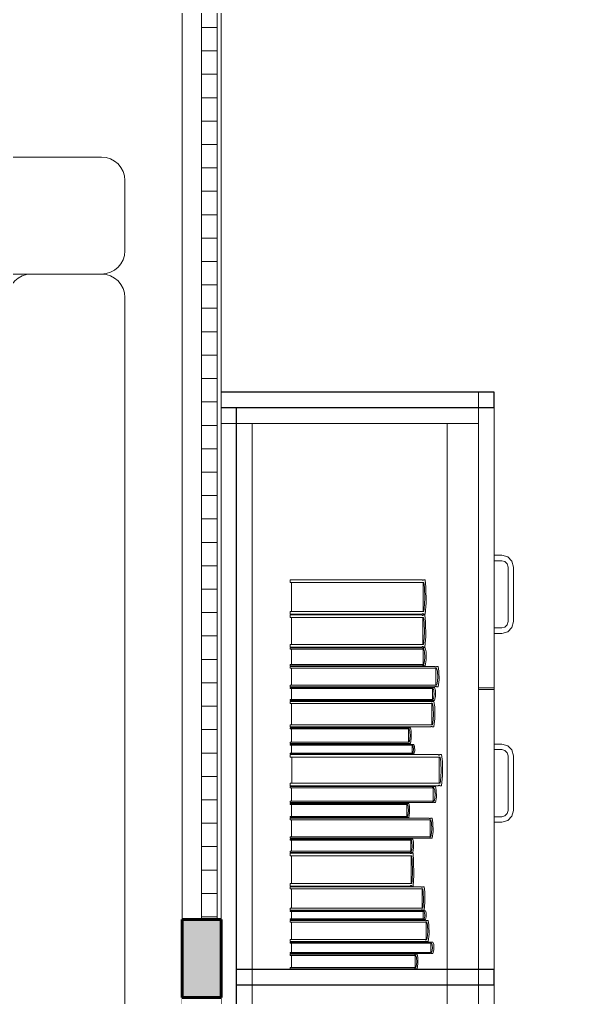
# Model space of a CAD drawing. Header units: inches. Extents: x -19 to 5698, y -728 to 92.
# Drawn here: x 104.562 to 105.278, y 12.857 to 14.11 of the extents above; entities that cross this region are included whole.
import ezdxf

# ---------------------------------------------------------------- set-up
doc = ezdxf.new("R2010")
doc.units = ezdxf.units.IN
doc.header["$MEASUREMENT"] = 0
doc.set_wipeout_variables(frame=1)
doc.linetypes.add('Wipeout_Contour', pattern=[1, 0, -1])
for name, color, linetype in [('02 _ ARQ _ ALB _ Mobiliario', 7, 'Continuous'), ('02 _ ARQ _ ZON _ Espacio.3D', 7, 'Continuous'), ('Acabado - Muros', 7, 'Continuous'), ('Interior - Mobiliario', 7, 'Continuous')]:
    doc.layers.add(name, color=color, linetype=linetype)

msp = doc.modelspace()

# ---------------------------------------------------------------- linework, layer by layer
at = {"layer": '02 _ ARQ _ ALB _ Mobiliario', "color": 175, "linetype": 'Continuous', "lineweight": 13}
for p, q in [((104.6668, 13.9339), (104.0268, 13.9339)), ((104.6968, 13.8139), (104.6968, 13.9039)), ((104.0268, 13.7839), (104.6668, 13.7839)), ((104.6668, 13.7839), (104.5768, 13.7839)), ((104.6968, 12.5139), (104.6968, 13.7539))]:
    msp.add_line(p, q, dxfattribs=at)
for centre, start, end in [((104.6668, 13.9039), 0, 90), ((104.6668, 13.8139), 270, 0), ((104.5768, 13.7539), 90, 180), ((104.6668, 13.7539), 0, 90)]:
    msp.add_arc(centre, 0.03, start, end, dxfattribs=at)
at = {"layer": '02 _ ARQ _ ZON _ Espacio.3D', "color": 254, "linetype": 'Continuous', "lineweight": 0, "flags": 128}
for points in [[(104.8201, 17.35), (104.8201, 6.45), (117.6487, 6.4499), (117.6487, 7.7), (117.7931, 7.7), (117.793, 6.45), (122.1232, 6.45), (122.1232, 7.7), (122.57, 7.7), (122.57, 16.9), (122.57, 17.4), (116.67, 17.4), (116.67, 16.9), (116.07, 16.9), (116.07, 16.2999), (115.57, 16.2999), (115.57, 17.4), (112.57, 17.4), (112.57, 16.0999), (108.57, 16.0998), (108.57, 17.35)], [(104.7701, 6.45), (104.7701, 17.35), (102.57, 17.35), (102.57, 16.9), (102.07, 16.9), (102.07, 16.4), (101.82, 16.4), (101.82, 16.15), (100.8201, 16.15), (100.8201, 13.25), (101.82, 13.25), (101.82, 12), (100.8201, 12), (100.8201, 9.1), (101.82, 9.1), (101.82, 8.1), (102.07, 8.1), (102.07, 7.7), (102.47, 7.7), (102.47, 7.2), (101.57, 7.2), (101.57, 7.85), (100.82, 7.85), (100.82, 6.45)]]:
    msp.add_lwpolyline(points, close=True, dxfattribs=at)
at = {"layer": 'Interior - Mobiliario', "color": 175, "linetype": 'Continuous', "lineweight": 13}
for p, q in [((104.8401, 13.6124), (105.1501, 13.6124)), ((104.8401, 12.1524), (104.8401, 13.6124)), ((105.1501, 13.6124), (105.1501, 12.1524)), ((104.8601, 13.5924), (105.1101, 13.5924)), ((105.1101, 13.5924), (105.1501, 13.5924)), ((105.1801, 13.4234), (105.1701, 13.4234)), ((105.1701, 13.4234), (105.1701, 13.4164)), ((105.1701, 13.4164), (105.1801, 13.4164)), ((105.1876, 13.4214), (105.1801, 13.4234)), ((105.1801, 13.4164), (105.1841, 13.4154)), ((105.1841, 13.4154), (105.187, 13.4124)), ((105.187, 13.4124), (105.1881, 13.4084)), ((105.1931, 13.4159), (105.1876, 13.4214)), ((105.1951, 13.4084), (105.1931, 13.4159)), ((105.1881, 13.4084), (105.1881, 13.3384)), ((105.1951, 13.3384), (105.1951, 13.4084)), ((104.9087, 13.3886), (104.9087, 13.3922)), ((104.9087, 13.3922), (105.0779, 13.3922)), ((105.08, 13.3886), (104.9087, 13.3886)), ((104.9105, 13.3515), (104.9105, 13.3886)), ((105.0779, 13.3922), (105.0781, 13.3919)), ((105.0781, 13.3919), (105.0783, 13.3917)), ((105.0783, 13.3917), (105.0785, 13.3915)), ((105.0785, 13.3915), (105.0788, 13.3914)), ((105.0788, 13.3914), (105.079, 13.3914)), ((105.079, 13.3914), (105.0793, 13.3915)), ((105.0791, 13.3886), (105.0791, 13.3515)), ((105.0793, 13.3915), (105.0795, 13.3917)), ((105.0795, 13.3917), (105.0797, 13.392)), ((105.0797, 13.392), (105.0798, 13.3922)), ((105.0798, 13.3922), (105.0817, 13.3922)), ((105.0808, 13.382), (105.08, 13.3886)), ((105.0817, 13.3922), (105.0827, 13.3825)), ((105.0812, 13.3684), (105.0808, 13.382)), ((105.0827, 13.3825), (105.0829, 13.3627)), ((105.0805, 13.3549), (105.0812, 13.3684)), ((105.0829, 13.3627), (105.0817, 13.348)), ((104.9087, 13.348), (104.9087, 13.3515)), ((104.9087, 13.3515), (105.08, 13.3515)), ((105.08, 13.3515), (105.0805, 13.3549)), ((105.0779, 13.348), (104.9087, 13.348)), ((104.9087, 13.3437), (104.9087, 13.347)), ((104.9087, 13.347), (105.0776, 13.347)), ((105.0796, 13.3437), (104.9087, 13.3437)), ((104.9105, 13.3091), (104.9105, 13.3437)), ((105.0776, 13.347), (105.0777, 13.3468)), ((105.0777, 13.3468), (105.0779, 13.3465)), ((105.078, 13.3482), (105.0779, 13.348)), ((105.0779, 13.3465), (105.0782, 13.3464)), ((105.0782, 13.3484), (105.078, 13.3482)), ((105.0785, 13.3486), (105.0782, 13.3484)), ((105.0782, 13.3464), (105.0784, 13.3463)), ((105.0784, 13.3463), (105.0787, 13.3463)), ((105.0787, 13.3487), (105.0785, 13.3486)), ((105.079, 13.3487), (105.0787, 13.3487)), ((105.0787, 13.3463), (105.0789, 13.3464)), ((105.0788, 13.3437), (105.0788, 13.3091)), ((105.0789, 13.3464), (105.0792, 13.3466)), ((105.0792, 13.3486), (105.079, 13.3487)), ((105.0795, 13.3485), (105.0792, 13.3486)), ((105.0792, 13.3466), (105.0794, 13.3468)), ((105.0794, 13.3468), (105.0795, 13.347)), ((105.0797, 13.3482), (105.0795, 13.3485)), ((105.0795, 13.347), (105.0814, 13.347)), ((105.0804, 13.3375), (105.0796, 13.3437)), ((105.0798, 13.348), (105.0797, 13.3482)), ((105.0817, 13.348), (105.0798, 13.348)), ((105.0809, 13.3249), (105.0804, 13.3375)), ((105.0814, 13.347), (105.0823, 13.338)), ((105.0823, 13.338), (105.0825, 13.3195)), ((105.1881, 13.3384), (105.187, 13.3344)), ((105.1931, 13.3309), (105.1951, 13.3384)), ((105.0801, 13.3122), (105.0809, 13.3249)), ((105.1801, 13.3304), (105.1701, 13.3304)), ((105.1701, 13.3304), (105.1701, 13.3234)), ((105.1841, 13.3315), (105.1801, 13.3304)), ((105.1801, 13.3234), (105.1876, 13.3254)), ((105.187, 13.3344), (105.1841, 13.3315)), ((105.1876, 13.3254), (105.1931, 13.3309)), ((105.0796, 13.3091), (105.0801, 13.3122)), ((105.0825, 13.3195), (105.0814, 13.3058)), ((105.1701, 13.3234), (105.1801, 13.3234)), ((104.9087, 13.3058), (104.9087, 13.3091)), ((104.9087, 13.3091), (105.0796, 13.3091)), ((105.0776, 13.3058), (104.9087, 13.3058)), ((104.9087, 13.303), (104.9087, 13.3048)), ((104.9087, 13.3048), (105.0781, 13.3048)), ((105.0802, 13.303), (104.9087, 13.303)), ((104.9105, 13.2836), (104.9105, 13.303)), ((105.0777, 13.306), (105.0776, 13.3058)), ((105.0779, 13.3062), (105.0777, 13.306)), ((105.0781, 13.3064), (105.0779, 13.3062)), ((105.0784, 13.3065), (105.0781, 13.3064)), ((105.0781, 13.3048), (105.0783, 13.3047)), ((105.0783, 13.3047), (105.0785, 13.3046)), ((105.0786, 13.3065), (105.0784, 13.3065)), ((105.0785, 13.3046), (105.0788, 13.3045)), ((105.0789, 13.3064), (105.0786, 13.3065)), ((105.0788, 13.3045), (105.079, 13.3044)), ((105.0791, 13.3063), (105.0789, 13.3064)), ((105.079, 13.3044), (105.0793, 13.3044)), ((105.0793, 13.306), (105.0791, 13.3063)), ((105.0795, 13.3058), (105.0793, 13.306)), ((105.0793, 13.3044), (105.0795, 13.3045)), ((105.0793, 13.303), (105.0793, 13.2836)), ((105.0814, 13.3058), (105.0795, 13.3058)), ((105.0795, 13.3045), (105.0797, 13.3046)), ((105.0797, 13.3046), (105.08, 13.3047)), ((105.08, 13.3047), (105.0801, 13.3048)), ((105.0801, 13.3048), (105.0819, 13.3048)), ((105.081, 13.2995), (105.0802, 13.303)), ((105.0815, 13.2924), (105.081, 13.2995)), ((105.0819, 13.3048), (105.0829, 13.2998)), ((105.0829, 13.2998), (105.0831, 13.2894)), ((105.0807, 13.2853), (105.0815, 13.2924)), ((105.0831, 13.2894), (105.0819, 13.2817)), ((104.9087, 13.2817), (104.9087, 13.2836)), ((104.9087, 13.2836), (105.0802, 13.2836)), ((105.0781, 13.2817), (104.9087, 13.2817)), ((104.9087, 13.2787), (104.9087, 13.2807)), ((104.9087, 13.2807), (105.0943, 13.2807)), ((105.0965, 13.2787), (104.9087, 13.2787)), ((104.9106, 13.257), (104.9106, 13.2787)), ((105.0782, 13.2818), (105.0781, 13.2817)), ((105.0785, 13.282), (105.0782, 13.2818)), ((105.0787, 13.2821), (105.0785, 13.282)), ((105.0789, 13.2821), (105.0787, 13.2821)), ((105.0792, 13.2821), (105.0789, 13.2821)), ((105.0795, 13.2821), (105.0792, 13.2821)), ((105.0797, 13.282), (105.0795, 13.2821)), ((105.0799, 13.2819), (105.0797, 13.282)), ((105.0801, 13.2817), (105.0799, 13.2819)), ((105.0819, 13.2817), (105.0801, 13.2817)), ((105.0802, 13.2836), (105.0807, 13.2853)), ((105.0943, 13.2807), (105.0944, 13.2806)), ((105.0944, 13.2806), (105.0947, 13.2804)), ((105.0947, 13.2804), (105.0949, 13.2803)), ((105.0949, 13.2803), (105.0952, 13.2803)), ((105.0952, 13.2803), (105.0955, 13.2803)), ((105.0955, 13.2803), (105.0958, 13.2804)), ((105.0956, 13.2787), (105.0956, 13.257)), ((105.0958, 13.2804), (105.096, 13.2805)), ((105.096, 13.2805), (105.0963, 13.2806)), ((105.0963, 13.2806), (105.0964, 13.2807)), ((105.0964, 13.2807), (105.0984, 13.2807)), ((105.0974, 13.2748), (105.0965, 13.2787)), ((105.0979, 13.2669), (105.0974, 13.2748)), ((105.0984, 13.2807), (105.0995, 13.2751)), ((105.0995, 13.2751), (105.0997, 13.2636)), ((105.0971, 13.259), (105.0979, 13.2669)), ((105.0997, 13.2636), (105.0984, 13.255)), ((104.9087, 13.255), (104.9087, 13.257)), ((104.9087, 13.257), (105.0965, 13.257)), ((105.0943, 13.255), (104.9087, 13.255)), ((104.9087, 13.2526), (104.9087, 13.254)), ((104.9087, 13.254), (105.0898, 13.254)), ((105.092, 13.2526), (104.9087, 13.2526)), ((104.9106, 13.2386), (104.9106, 13.2526)), ((105.0898, 13.254), (105.09, 13.2539)), ((105.09, 13.2539), (105.0902, 13.2538)), ((105.0902, 13.2538), (105.0905, 13.2537)), ((105.0905, 13.2537), (105.0908, 13.2537)), ((105.0908, 13.2537), (105.091, 13.2537)), ((105.091, 13.2537), (105.0913, 13.2537)), ((105.0911, 13.2526), (105.0911, 13.2386)), ((105.0913, 13.2537), (105.0915, 13.2538)), ((105.0915, 13.2538), (105.0918, 13.2539)), ((105.0918, 13.2539), (105.0919, 13.254)), ((105.0919, 13.254), (105.0939, 13.254)), ((105.0929, 13.2501), (105.092, 13.2526)), ((105.0934, 13.245), (105.0929, 13.2501)), ((105.0939, 13.254), (105.0949, 13.2503)), ((105.0944, 13.2551), (105.0943, 13.255)), ((105.0946, 13.2552), (105.0944, 13.2551)), ((105.0949, 13.2554), (105.0946, 13.2552)), ((105.0952, 13.2554), (105.0949, 13.2554)), ((105.0949, 13.2503), (105.0951, 13.2428)), ((105.0954, 13.2554), (105.0952, 13.2554)), ((105.0957, 13.2554), (105.0954, 13.2554)), ((105.096, 13.2553), (105.0957, 13.2554)), ((105.0962, 13.2551), (105.096, 13.2553)), ((105.0964, 13.255), (105.0962, 13.2551)), ((105.0984, 13.255), (105.0964, 13.255)), ((105.0965, 13.257), (105.0971, 13.259)), ((105.1701, 13.2534), (105.1501, 13.2534)), ((105.1701, 13.2514), (105.1501, 13.2514)), ((104.9087, 13.2372), (104.9087, 13.2386)), ((104.9087, 13.2386), (105.092, 13.2386)), ((105.0898, 13.2372), (104.9087, 13.2372)), ((105.0899, 13.2373), (105.0898, 13.2372)), ((105.0902, 13.2374), (105.0899, 13.2373)), ((105.0904, 13.2375), (105.0902, 13.2374)), ((105.0907, 13.2375), (105.0904, 13.2375)), ((105.091, 13.2375), (105.0907, 13.2375)), ((105.0912, 13.2375), (105.091, 13.2375)), ((105.0915, 13.2374), (105.0912, 13.2375)), ((105.0917, 13.2373), (105.0915, 13.2374)), ((105.0919, 13.2372), (105.0917, 13.2373)), ((105.0939, 13.2372), (105.0919, 13.2372)), ((105.092, 13.2386), (105.0926, 13.2398)), ((105.0926, 13.2398), (105.0934, 13.245)), ((105.0951, 13.2428), (105.0939, 13.2372)), ((104.9087, 13.2336), (104.9087, 13.2362)), ((104.9087, 13.2362), (105.089, 13.2362)), ((105.0912, 13.2336), (104.9087, 13.2336)), ((104.9106, 13.206), (104.9106, 13.2336)), ((105.089, 13.2362), (105.0892, 13.236)), ((105.0892, 13.236), (105.0894, 13.2359)), ((105.0894, 13.2359), (105.0897, 13.2357)), ((105.0897, 13.2357), (105.0899, 13.2357)), ((105.0899, 13.2357), (105.0902, 13.2357)), ((105.0902, 13.2357), (105.0905, 13.2358)), ((105.0903, 13.2336), (105.0903, 13.206)), ((105.0905, 13.2358), (105.0907, 13.2359)), ((105.0907, 13.2359), (105.091, 13.2361)), ((105.091, 13.2361), (105.0911, 13.2362)), ((105.0911, 13.2362), (105.0931, 13.2362)), ((105.0921, 13.2287), (105.0912, 13.2336)), ((105.0926, 13.2186), (105.0921, 13.2287)), ((105.0931, 13.2362), (105.0941, 13.229)), ((105.0941, 13.229), (105.0943, 13.2144)), ((105.0918, 13.2085), (105.0926, 13.2186)), ((105.0943, 13.2144), (105.0931, 13.2034)), ((104.9087, 13.2034), (104.9087, 13.206)), ((104.9087, 13.206), (105.0912, 13.206)), ((105.089, 13.2034), (104.9087, 13.2034)), ((104.9087, 13.2008), (104.9087, 13.2024)), ((104.9087, 13.2024), (105.0595, 13.2024)), ((105.0613, 13.2008), (104.9087, 13.2008)), ((104.9103, 13.1837), (104.9103, 13.2008)), ((105.0595, 13.2024), (105.0596, 13.2023)), ((105.0596, 13.2023), (105.0598, 13.2022)), ((105.0598, 13.2022), (105.06, 13.2021)), ((105.06, 13.2021), (105.0602, 13.2021)), ((105.0602, 13.2021), (105.0605, 13.2021)), ((105.0605, 13.2021), (105.0607, 13.2021)), ((105.0605, 13.2008), (105.0605, 13.1837)), ((105.0607, 13.2021), (105.0609, 13.2022)), ((105.0609, 13.2022), (105.0611, 13.2023)), ((105.0611, 13.2023), (105.0612, 13.2024)), ((105.0612, 13.2024), (105.0629, 13.2024)), ((105.062, 13.1977), (105.0613, 13.2008)), ((105.0629, 13.2024), (105.0637, 13.198)), ((105.0891, 13.2036), (105.089, 13.2034)), ((105.0894, 13.2038), (105.0891, 13.2036)), ((105.0896, 13.2039), (105.0894, 13.2038)), ((105.0899, 13.204), (105.0896, 13.2039)), ((105.0902, 13.204), (105.0899, 13.204)), ((105.0904, 13.2039), (105.0902, 13.204)), ((105.0907, 13.2038), (105.0904, 13.2039)), ((105.0909, 13.2036), (105.0907, 13.2038)), ((105.0911, 13.2034), (105.0909, 13.2036)), ((105.0931, 13.2034), (105.0911, 13.2034)), ((105.0912, 13.206), (105.0918, 13.2085)), ((105.0618, 13.1852), (105.0624, 13.1915)), ((105.0624, 13.1915), (105.062, 13.1977)), ((105.0639, 13.1888), (105.0629, 13.182)), ((105.0637, 13.198), (105.0639, 13.1888)), ((104.9087, 13.182), (104.9087, 13.1837)), ((104.9087, 13.1837), (105.0613, 13.1837)), ((105.0595, 13.182), (104.9087, 13.182)), ((104.9087, 13.1801), (104.9087, 13.181)), ((104.9087, 13.181), (105.0639, 13.181)), ((105.0658, 13.1801), (104.9087, 13.1801)), ((104.9103, 13.17), (104.9103, 13.1801)), ((105.0596, 13.1821), (105.0595, 13.182)), ((105.0598, 13.1822), (105.0596, 13.1821)), ((105.06, 13.1823), (105.0598, 13.1822)), ((105.0602, 13.1824), (105.06, 13.1823)), ((105.0604, 13.1824), (105.0602, 13.1824)), ((105.0606, 13.1823), (105.0604, 13.1824)), ((105.0609, 13.1823), (105.0606, 13.1823)), ((105.0611, 13.1822), (105.0609, 13.1823)), ((105.0612, 13.182), (105.0611, 13.1822)), ((105.0629, 13.182), (105.0612, 13.182)), ((105.0613, 13.1837), (105.0618, 13.1852)), ((105.0639, 13.181), (105.064, 13.181)), ((105.064, 13.181), (105.0642, 13.1809)), ((105.0642, 13.1809), (105.0644, 13.1809)), ((105.0644, 13.1809), (105.0647, 13.1808)), ((105.0647, 13.1808), (105.0649, 13.1808)), ((105.0649, 13.1808), (105.0651, 13.1809)), ((105.065, 13.1801), (105.065, 13.17)), ((105.0651, 13.1809), (105.0654, 13.1809)), ((105.0654, 13.1809), (105.0656, 13.181)), ((105.0656, 13.181), (105.0656, 13.181)), ((105.0656, 13.181), (105.0674, 13.181)), ((105.0665, 13.1783), (105.0658, 13.1801)), ((105.0662, 13.1709), (105.0669, 13.1746)), ((105.0669, 13.1746), (105.0665, 13.1783)), ((105.0674, 13.181), (105.0682, 13.1784)), ((105.0682, 13.1784), (105.0684, 13.173)), ((105.1701, 13.1814), (105.1801, 13.1814)), ((105.1701, 13.1744), (105.1701, 13.1814)), ((105.1801, 13.1744), (105.1701, 13.1744)), ((105.1801, 13.1814), (105.1876, 13.1794)), ((105.1841, 13.1734), (105.1801, 13.1744)), ((105.1876, 13.1794), (105.1931, 13.1739)), ((105.1931, 13.1739), (105.1951, 13.1664)), ((104.9087, 13.169), (104.9087, 13.17)), ((104.9087, 13.17), (105.0658, 13.17)), ((105.0639, 13.169), (104.9087, 13.169)), ((104.9087, 13.1648), (104.9087, 13.168)), ((104.9087, 13.168), (105.0985, 13.168)), ((105.1008, 13.1648), (104.9087, 13.1648)), ((104.9107, 13.1312), (104.9107, 13.1648)), ((105.064, 13.1691), (105.0639, 13.169)), ((105.0642, 13.1691), (105.064, 13.1691)), ((105.0644, 13.1692), (105.0642, 13.1691)), ((105.0646, 13.1692), (105.0644, 13.1692)), ((105.0649, 13.1692), (105.0646, 13.1692)), ((105.0651, 13.1692), (105.0649, 13.1692)), ((105.0653, 13.1691), (105.0651, 13.1692)), ((105.0655, 13.1691), (105.0653, 13.1691)), ((105.0656, 13.169), (105.0655, 13.1691)), ((105.0674, 13.169), (105.0656, 13.169)), ((105.0658, 13.17), (105.0662, 13.1709)), ((105.0684, 13.173), (105.0674, 13.169)), ((105.0985, 13.168), (105.0987, 13.1678)), ((105.0987, 13.1678), (105.0989, 13.1676)), ((105.0989, 13.1676), (105.0992, 13.1674)), ((105.0992, 13.1674), (105.0995, 13.1673)), ((105.0995, 13.1673), (105.0997, 13.1673)), ((105.0997, 13.1673), (105.1, 13.1674)), ((105.0998, 13.1648), (105.0998, 13.1312)), ((105.1, 13.1674), (105.1003, 13.1676)), ((105.1003, 13.1676), (105.1005, 13.1679)), ((105.1005, 13.1679), (105.1006, 13.168)), ((105.1006, 13.168), (105.1027, 13.168)), ((105.1017, 13.1588), (105.1008, 13.1648)), ((105.1027, 13.168), (105.1038, 13.1592)), ((105.187, 13.1704), (105.1841, 13.1734)), ((105.1881, 13.1664), (105.187, 13.1704)), ((105.1881, 13.0964), (105.1881, 13.1664)), ((105.1951, 13.1664), (105.1951, 13.0964)), ((105.1022, 13.1465), (105.1017, 13.1588)), ((105.1038, 13.1592), (105.1041, 13.1413)), ((105.1014, 13.1342), (105.1022, 13.1465)), ((105.1041, 13.1413), (105.1027, 13.128)), ((104.9087, 13.128), (104.9087, 13.1312)), ((104.9087, 13.1312), (105.1008, 13.1312)), ((105.0985, 13.128), (104.9087, 13.128)), ((104.9087, 13.1253), (104.9087, 13.127)), ((104.9087, 13.127), (105.0909, 13.127)), ((105.0931, 13.1253), (104.9087, 13.1253)), ((104.9106, 13.1081), (104.9106, 13.1253)), ((105.0909, 13.127), (105.091, 13.1268)), ((105.091, 13.1268), (105.0913, 13.1267)), ((105.0913, 13.1267), (105.0915, 13.1266)), ((105.0915, 13.1266), (105.0918, 13.1266)), ((105.0918, 13.1266), (105.0921, 13.1266)), ((105.0921, 13.1266), (105.0924, 13.1267)), ((105.0922, 13.1253), (105.0922, 13.1081)), ((105.0924, 13.1267), (105.0926, 13.1267)), ((105.0926, 13.1267), (105.0929, 13.1269)), ((105.0929, 13.1269), (105.093, 13.127)), ((105.093, 13.127), (105.095, 13.127)), ((105.094, 13.1223), (105.0931, 13.1253)), ((105.095, 13.127), (105.096, 13.1225)), ((105.0986, 13.1281), (105.0985, 13.128)), ((105.0988, 13.1284), (105.0986, 13.1281)), ((105.0991, 13.1285), (105.0988, 13.1284)), ((105.0994, 13.1286), (105.0991, 13.1285)), ((105.0997, 13.1286), (105.0994, 13.1286)), ((105.1, 13.1285), (105.0997, 13.1286)), ((105.1002, 13.1284), (105.1, 13.1285)), ((105.1005, 13.1282), (105.1002, 13.1284)), ((105.1006, 13.128), (105.1005, 13.1282)), ((105.1027, 13.128), (105.1006, 13.128)), ((105.1008, 13.1312), (105.1014, 13.1342)), ((105.0937, 13.1097), (105.0944, 13.116)), ((105.0944, 13.116), (105.094, 13.1223)), ((105.0962, 13.1133), (105.095, 13.1065)), ((105.096, 13.1225), (105.0962, 13.1133)), ((104.9087, 13.1065), (104.9087, 13.1081)), ((104.9087, 13.1081), (105.0931, 13.1081)), ((105.0909, 13.1065), (104.9087, 13.1065)), ((104.9087, 13.104), (104.9087, 13.1055)), ((104.9087, 13.1055), (105.0574, 13.1055)), ((105.0592, 13.104), (104.9087, 13.104)), ((104.9103, 13.0888), (104.9103, 13.104)), ((105.0574, 13.1055), (105.0575, 13.1054)), ((105.0575, 13.1054), (105.0577, 13.1053)), ((105.0577, 13.1053), (105.0579, 13.1052)), ((105.0579, 13.1052), (105.0581, 13.1052)), ((105.0581, 13.1052), (105.0583, 13.1052)), ((105.0583, 13.1052), (105.0586, 13.1052)), ((105.0584, 13.104), (105.0584, 13.0888)), ((105.0586, 13.1052), (105.0588, 13.1053)), ((105.0588, 13.1053), (105.059, 13.1054)), ((105.059, 13.1054), (105.059, 13.1055)), ((105.059, 13.1055), (105.0607, 13.1055)), ((105.0599, 13.1013), (105.0592, 13.104)), ((105.0603, 13.0957), (105.0599, 13.1013)), ((105.0607, 13.1055), (105.0615, 13.1015)), ((105.0615, 13.1015), (105.0617, 13.0934)), ((105.091, 13.1066), (105.0909, 13.1065)), ((105.0912, 13.1067), (105.091, 13.1066)), ((105.0915, 13.1068), (105.0912, 13.1067)), ((105.0918, 13.1068), (105.0915, 13.1068)), ((105.092, 13.1068), (105.0918, 13.1068)), ((105.0923, 13.1068), (105.092, 13.1068)), ((105.0926, 13.1067), (105.0923, 13.1068)), ((105.0928, 13.1066), (105.0926, 13.1067)), ((105.093, 13.1065), (105.0928, 13.1066)), ((105.095, 13.1065), (105.093, 13.1065)), ((105.0931, 13.1081), (105.0937, 13.1097)), ((104.9087, 13.0873), (104.9087, 13.0888)), ((104.9087, 13.0888), (105.0592, 13.0888)), ((105.0574, 13.0873), (104.9087, 13.0873)), ((104.9087, 13.0843), (104.9087, 13.0863)), ((104.9087, 13.0863), (105.0867, 13.0863)), ((105.0576, 13.0875), (105.0574, 13.0874)), ((105.0574, 13.0874), (105.0574, 13.0873)), ((105.0578, 13.0876), (105.0576, 13.0875)), ((105.0581, 13.0876), (105.0578, 13.0876)), ((105.0583, 13.0876), (105.0581, 13.0876)), ((105.0585, 13.0876), (105.0583, 13.0876)), ((105.0587, 13.0875), (105.0585, 13.0876)), ((105.0589, 13.0874), (105.0587, 13.0875)), ((105.059, 13.0873), (105.0589, 13.0874)), ((105.0607, 13.0873), (105.059, 13.0873)), ((105.0592, 13.0888), (105.0596, 13.0901)), ((105.0596, 13.0901), (105.0603, 13.0957)), ((105.0617, 13.0934), (105.0607, 13.0873)), ((105.0867, 13.0863), (105.0869, 13.0862)), ((105.0869, 13.0862), (105.0871, 13.086)), ((105.0871, 13.086), (105.0874, 13.0859)), ((105.0874, 13.0859), (105.0876, 13.0859)), ((105.0876, 13.0859), (105.0879, 13.0859)), ((105.0879, 13.0859), (105.0882, 13.0859)), ((105.0882, 13.0859), (105.0884, 13.0861)), ((105.0884, 13.0861), (105.0886, 13.0862)), ((105.0886, 13.0862), (105.0887, 13.0863)), ((105.0887, 13.0863), (105.0907, 13.0863)), ((105.0907, 13.0863), (105.0917, 13.0807)), ((105.1701, 13.0884), (105.1801, 13.0884)), ((105.1701, 13.0814), (105.1701, 13.0884)), ((105.1801, 13.0884), (105.1841, 13.0895)), ((105.1841, 13.0895), (105.187, 13.0924)), ((105.187, 13.0924), (105.1881, 13.0964)), ((105.1931, 13.0889), (105.1876, 13.0834)), ((105.1951, 13.0964), (105.1931, 13.0889)), ((105.0889, 13.0843), (104.9087, 13.0843)), ((104.9106, 13.0627), (104.9106, 13.0843)), ((105.088, 13.0843), (105.088, 13.0627)), ((105.0897, 13.0804), (105.0889, 13.0843)), ((105.0902, 13.0725), (105.0897, 13.0804)), ((105.0917, 13.0807), (105.0919, 13.0692)), ((105.1801, 13.0814), (105.1701, 13.0814)), ((105.1876, 13.0834), (105.1801, 13.0814)), ((104.9087, 13.0607), (104.9087, 13.0627)), ((104.9087, 13.0627), (105.0889, 13.0627)), ((105.0871, 13.0609), (105.0868, 13.0608)), ((105.0873, 13.061), (105.0871, 13.0609)), ((105.0876, 13.0611), (105.0873, 13.061)), ((105.0878, 13.0611), (105.0876, 13.0611)), ((105.0881, 13.061), (105.0878, 13.0611)), ((105.0884, 13.0609), (105.0881, 13.061)), ((105.0886, 13.0608), (105.0884, 13.0609)), ((105.0889, 13.0627), (105.0894, 13.0647)), ((105.0894, 13.0647), (105.0902, 13.0725)), ((105.0919, 13.0692), (105.0907, 13.0607)), ((105.0867, 13.0607), (104.9087, 13.0607)), ((104.9087, 13.0583), (104.9087, 13.0597)), ((104.9087, 13.0597), (105.0623, 13.0597)), ((105.0642, 13.0583), (104.9087, 13.0583)), ((104.9103, 13.044), (104.9103, 13.0583)), ((105.0623, 13.0597), (105.0625, 13.0596)), ((105.0625, 13.0596), (105.0627, 13.0595)), ((105.0627, 13.0595), (105.0629, 13.0594)), ((105.0629, 13.0594), (105.0631, 13.0594)), ((105.0631, 13.0594), (105.0634, 13.0594)), ((105.0634, 13.0594), (105.0636, 13.0594)), ((105.0634, 13.0583), (105.0634, 13.044)), ((105.0636, 13.0594), (105.0638, 13.0595)), ((105.0638, 13.0595), (105.064, 13.0596)), ((105.064, 13.0596), (105.0641, 13.0597)), ((105.0641, 13.0597), (105.0658, 13.0597)), ((105.0649, 13.0558), (105.0642, 13.0583)), ((105.0647, 13.0453), (105.0653, 13.0505)), ((105.0653, 13.0505), (105.0649, 13.0558)), ((105.0658, 13.0597), (105.0667, 13.0559)), ((105.0668, 13.0483), (105.0658, 13.0427)), ((105.0667, 13.0559), (105.0668, 13.0483)), ((105.0868, 13.0608), (105.0867, 13.0607)), ((105.0887, 13.0607), (105.0886, 13.0608)), ((105.0907, 13.0607), (105.0887, 13.0607)), ((104.9087, 13.0427), (104.9087, 13.044)), ((104.9087, 13.044), (105.0642, 13.044)), ((105.0623, 13.0427), (104.9087, 13.0427)), ((104.9087, 13.0383), (104.9087, 13.0417)), ((104.9087, 13.0417), (105.0627, 13.0417)), ((105.0646, 13.0383), (104.9087, 13.0383)), ((104.9103, 13.0029), (104.9103, 13.0383)), ((105.0624, 13.0427), (105.0623, 13.0427)), ((105.0626, 13.0428), (105.0624, 13.0427)), ((105.0628, 13.0429), (105.0626, 13.0428)), ((105.0627, 13.0417), (105.0629, 13.0414)), ((105.0631, 13.043), (105.0628, 13.0429)), ((105.0629, 13.0414), (105.0631, 13.0412)), ((105.0633, 13.043), (105.0631, 13.043)), ((105.0631, 13.0412), (105.0633, 13.041)), ((105.0635, 13.0429), (105.0633, 13.043)), ((105.0633, 13.041), (105.0635, 13.041)), ((105.0638, 13.0429), (105.0635, 13.0429)), ((105.0635, 13.041), (105.0637, 13.041)), ((105.0637, 13.041), (105.064, 13.0411)), ((105.064, 13.0428), (105.0638, 13.0429)), ((105.0638, 13.0383), (105.0638, 13.0029)), ((105.0641, 13.0427), (105.064, 13.0428)), ((105.064, 13.0411), (105.0642, 13.0413)), ((105.0658, 13.0427), (105.0641, 13.0427)), ((105.0642, 13.044), (105.0647, 13.0453)), ((105.0642, 13.0413), (105.0644, 13.0415)), ((105.0644, 13.0415), (105.0645, 13.0417)), ((105.0645, 13.0417), (105.0662, 13.0417)), ((105.0653, 13.032), (105.0646, 13.0383)), ((105.0662, 13.0417), (105.067, 13.0324)), ((105.0657, 13.019), (105.0653, 13.032)), ((105.067, 13.0324), (105.0672, 13.0136)), ((105.0651, 13.0061), (105.0657, 13.019)), ((105.0672, 13.0136), (105.0662, 12.9995)), ((104.9087, 12.9995), (104.9087, 13.0029)), ((104.9087, 13.0029), (105.0646, 13.0029)), ((105.0627, 12.9995), (104.9087, 12.9995)), ((104.9087, 12.9961), (104.9087, 12.9985)), ((104.9087, 12.9985), (105.0766, 12.9985)), ((105.0628, 12.9996), (105.0627, 12.9995)), ((105.063, 12.9999), (105.0628, 12.9996)), ((105.0632, 13.0001), (105.063, 12.9999)), ((105.0635, 13.0002), (105.0632, 13.0001)), ((105.0637, 13.0002), (105.0635, 13.0002)), ((105.0639, 13.0001), (105.0637, 13.0002)), ((105.0641, 12.9999), (105.0639, 13.0001)), ((105.0643, 12.9997), (105.0641, 12.9999)), ((105.0645, 12.9995), (105.0643, 12.9997)), ((105.0662, 12.9995), (105.0645, 12.9995)), ((105.0646, 13.0029), (105.0651, 13.0061)), ((105.0766, 12.9985), (105.0767, 12.9983)), ((105.0767, 12.9983), (105.0769, 12.9982)), ((105.0769, 12.9982), (105.0772, 12.998)), ((105.0779, 12.9981), (105.0782, 12.9982)), ((105.0782, 12.9982), (105.0784, 12.9984)), ((105.0784, 12.9984), (105.0785, 12.9985)), ((105.0785, 12.9985), (105.0803, 12.9985)), ((105.0803, 12.9985), (105.0813, 12.9919)), ((105.0786, 12.9961), (104.9087, 12.9961)), ((104.9105, 12.971), (104.9105, 12.9961)), ((105.0772, 12.998), (105.0774, 12.998)), ((105.0774, 12.998), (105.0777, 12.998)), ((105.0777, 12.998), (105.0779, 12.9981)), ((105.0778, 12.9961), (105.0778, 12.971)), ((105.0794, 12.9916), (105.0786, 12.9961)), ((105.0798, 12.9824), (105.0794, 12.9916)), ((105.0813, 12.9919), (105.0815, 12.9786)), ((105.0786, 12.971), (105.0791, 12.9733)), ((105.0791, 12.9733), (105.0798, 12.9824)), ((105.0815, 12.9786), (105.0803, 12.9686)), ((104.9087, 12.9686), (104.9087, 12.971)), ((104.9087, 12.971), (105.0786, 12.971)), ((105.0766, 12.9686), (104.9087, 12.9686)), ((104.9087, 12.9668), (104.9087, 12.9676)), ((104.9087, 12.9676), (105.0782, 12.9676)), ((105.0803, 12.9668), (104.9087, 12.9668)), ((104.9105, 12.9574), (104.9105, 12.9668)), ((105.0767, 12.9688), (105.0766, 12.9686)), ((105.0769, 12.9689), (105.0767, 12.9688)), ((105.0771, 12.9691), (105.0769, 12.9689)), ((105.0774, 12.9691), (105.0771, 12.9691)), ((105.0776, 12.9691), (105.0774, 12.9691)), ((105.0779, 12.9691), (105.0776, 12.9691)), ((105.0781, 12.969), (105.0779, 12.9691)), ((105.0783, 12.9688), (105.0781, 12.969)), ((105.0782, 12.9676), (105.0784, 12.9676)), ((105.0785, 12.9686), (105.0783, 12.9688)), ((105.0784, 12.9676), (105.0786, 12.9675)), ((105.0803, 12.9686), (105.0785, 12.9686)), ((105.0786, 12.9675), (105.0788, 12.9675)), ((105.0788, 12.9675), (105.0791, 12.9675)), ((105.0791, 12.9675), (105.0793, 12.9675)), ((105.0793, 12.9675), (105.0796, 12.9675)), ((105.0794, 12.9668), (105.0794, 12.9574)), ((105.0796, 12.9675), (105.0798, 12.9675)), ((105.0798, 12.9675), (105.08, 12.9676)), ((105.08, 12.9676), (105.0801, 12.9676)), ((105.0801, 12.9676), (105.082, 12.9676)), ((105.0811, 12.9651), (105.0803, 12.9668)), ((105.0808, 12.9583), (105.0815, 12.9617)), ((105.0815, 12.9617), (105.0811, 12.9651)), ((105.082, 12.9676), (105.083, 12.9652)), ((105.083, 12.9652), (105.0832, 12.9602)), ((104.9087, 12.9565), (104.9087, 12.9574)), ((104.9087, 12.9574), (105.0803, 12.9574)), ((105.0782, 12.9565), (104.9087, 12.9565)), ((104.9087, 12.9534), (104.9087, 12.9555)), ((104.9087, 12.9555), (105.0818, 12.9555)), ((105.0839, 12.9534), (104.9087, 12.9534)), ((104.9105, 12.9534), (105.083, 12.9534)), ((104.9105, 12.9308), (104.9105, 12.9534)), ((105.0783, 12.9566), (105.0782, 12.9565)), ((105.0785, 12.9566), (105.0783, 12.9566)), ((105.0788, 12.9567), (105.0785, 12.9566)), ((105.079, 12.9567), (105.0788, 12.9567)), ((105.0793, 12.9567), (105.079, 12.9567)), ((105.0795, 12.9567), (105.0793, 12.9567)), ((105.0798, 12.9567), (105.0795, 12.9567)), ((105.08, 12.9566), (105.0798, 12.9567)), ((105.0801, 12.9565), (105.08, 12.9566)), ((105.082, 12.9565), (105.0801, 12.9565)), ((105.0803, 12.9574), (105.0808, 12.9583)), ((105.0818, 12.9555), (105.0819, 12.9554)), ((105.0819, 12.9554), (105.0821, 12.9552)), ((105.0832, 12.9602), (105.082, 12.9565)), ((105.0821, 12.9552), (105.0824, 12.9551)), ((105.0824, 12.9551), (105.0827, 12.9551)), ((105.0827, 12.9551), (105.0829, 12.9551)), ((105.0829, 12.9551), (105.0832, 12.9551)), ((105.083, 12.9534), (105.083, 12.9308)), ((105.0832, 12.9551), (105.0834, 12.9553)), ((105.0834, 12.9553), (105.0836, 12.9554)), ((105.0836, 12.9554), (105.0837, 12.9555)), ((105.0837, 12.9555), (105.0857, 12.9555)), ((105.0847, 12.9493), (105.0839, 12.9534)), ((105.0852, 12.9411), (105.0847, 12.9493)), ((105.0857, 12.9555), (105.0866, 12.9496)), ((105.0866, 12.9496), (105.0868, 12.9376)), ((105.0844, 12.9328), (105.0852, 12.9411)), ((105.0868, 12.9376), (105.0857, 12.9286)), ((104.9087, 12.9286), (104.9087, 12.9308)), ((104.9087, 12.9308), (105.0839, 12.9308)), ((105.0818, 12.9286), (104.9087, 12.9286)), ((104.9087, 12.9264), (104.9087, 12.9276)), ((104.9087, 12.9276), (105.0877, 12.9276)), ((105.0898, 12.9264), (104.9087, 12.9264)), ((105.083, 12.9308), (104.9105, 12.9308)), ((104.9106, 12.9142), (104.9106, 12.9264)), ((105.0819, 12.9287), (105.0818, 12.9286)), ((105.0821, 12.9289), (105.0819, 12.9287)), ((105.0823, 12.929), (105.0821, 12.9289)), ((105.0826, 12.929), (105.0823, 12.929)), ((105.0829, 12.9291), (105.0826, 12.929)), ((105.0831, 12.929), (105.0829, 12.9291)), ((105.0834, 12.9289), (105.0831, 12.929)), ((105.0836, 12.9287), (105.0834, 12.9289)), ((105.0837, 12.9286), (105.0836, 12.9287)), ((105.0857, 12.9286), (105.0837, 12.9286)), ((105.0839, 12.9308), (105.0844, 12.9328)), ((105.0877, 12.9276), (105.0878, 12.9275)), ((105.0878, 12.9275), (105.088, 12.9274)), ((105.088, 12.9274), (105.0883, 12.9274)), ((105.0883, 12.9274), (105.0886, 12.9274)), ((105.0886, 12.9274), (105.0888, 12.9274)), ((105.0888, 12.9274), (105.0891, 12.9274)), ((105.0889, 12.9264), (105.0889, 12.9142)), ((105.0891, 12.9274), (105.0893, 12.9275)), ((105.0893, 12.9275), (105.0896, 12.9275)), ((105.0896, 12.9275), (105.0897, 12.9276)), ((105.0897, 12.9276), (105.0917, 12.9276)), ((105.0907, 12.9243), (105.0898, 12.9264)), ((105.0911, 12.9198), (105.0907, 12.9243)), ((105.0917, 12.9276), (105.0927, 12.9244)), ((105.0927, 12.9244), (105.0929, 12.9179)), ((104.9087, 12.9131), (104.9087, 12.9142)), ((104.9087, 12.9142), (105.0898, 12.9142)), ((105.0877, 12.9131), (104.9087, 12.9131)), ((104.9087, 12.9106), (104.9087, 12.9121)), ((104.9087, 12.9121), (105.0679, 12.9121)), ((105.0698, 12.9106), (104.9087, 12.9106)), ((105.0679, 12.9121), (105.068, 12.912)), ((105.068, 12.912), (105.0682, 12.9119)), ((105.0682, 12.9119), (105.0684, 12.9118)), ((105.0684, 12.9118), (105.0687, 12.9118)), ((105.0687, 12.9118), (105.0689, 12.9118)), ((105.0689, 12.9118), (105.0691, 12.9118)), ((105.0691, 12.9118), (105.0694, 12.9119)), ((105.0694, 12.9119), (105.0696, 12.912)), ((105.0696, 12.912), (105.0697, 12.9121)), ((105.0697, 12.9121), (105.0714, 12.9121)), ((105.0705, 12.9078), (105.0698, 12.9106)), ((105.0714, 12.9121), (105.0723, 12.908)), ((105.0878, 12.9131), (105.0877, 12.9131)), ((105.088, 12.9132), (105.0878, 12.9131)), ((105.0882, 12.9133), (105.088, 12.9132)), ((105.0885, 12.9133), (105.0882, 12.9133)), ((105.0888, 12.9133), (105.0885, 12.9133)), ((105.089, 12.9133), (105.0888, 12.9133)), ((105.0893, 12.9132), (105.089, 12.9133)), ((105.0895, 12.9132), (105.0893, 12.9132)), ((105.0897, 12.9131), (105.0895, 12.9132)), ((105.0917, 12.9131), (105.0897, 12.9131)), ((105.0898, 12.9142), (105.0904, 12.9153)), ((105.0904, 12.9153), (105.0911, 12.9198)), ((105.0929, 12.9179), (105.0917, 12.9131)), ((105.071, 12.9021), (105.0705, 12.9078)), ((105.0723, 12.908), (105.0725, 12.8997))]:
    msp.add_line(p, q, dxfattribs=at)

# ---------------------------------------------------------------- next in the draw order: wipeouts: each hides what was drawn before it
at = {"color": 254, "linetype": 'Wipeout_Contour', "lineweight": 0, "ltscale": 3266.663423}
msp.add_wipeout([(105.1701, 12.8924), (104.8401, 12.8924), (104.8401, 12.8724), (105.1701, 12.8724)], dxfattribs=at).dxf.layer = 'Interior - Mobiliario'

# ---------------------------------------------------------------- next in the draw order: linework, layer by layer
at = {"layer": 'Interior - Mobiliario', "color": 175, "linetype": 'Continuous', "lineweight": 13}
for p, q in [((104.8601, 13.5924), (104.8601, 12.1724)), ((105.1101, 12.1724), (105.1101, 13.5924)), ((105.1501, 13.5924), (105.1501, 12.1724)), ((105.1501, 12.8924), (105.1501, 13.2514)), ((105.1701, 12.8924), (105.1701, 13.2514)), ((104.9104, 12.8949), (104.9104, 12.9106)), ((105.069, 12.9106), (105.069, 12.8949)), ((105.0703, 12.8963), (105.071, 12.9021)), ((105.0725, 12.8997), (105.0714, 12.8934)), ((104.8401, 12.8924), (105.1701, 12.8924)), ((104.8401, 12.8724), (104.8401, 12.8924)), ((104.9087, 12.8934), (104.9087, 12.8949)), ((104.9087, 12.8949), (105.0698, 12.8949)), ((105.0679, 12.8934), (104.9087, 12.8934)), ((105.0681, 12.8936), (105.0679, 12.8935)), ((105.0679, 12.8935), (105.0679, 12.8934)), ((105.0684, 12.8937), (105.0681, 12.8936)), ((105.0686, 12.8937), (105.0684, 12.8937)), ((105.0688, 12.8937), (105.0686, 12.8937)), ((105.0691, 12.8937), (105.0688, 12.8937)), ((105.0693, 12.8936), (105.0691, 12.8937)), ((105.0695, 12.8935), (105.0693, 12.8936)), ((105.0697, 12.8934), (105.0695, 12.8935)), ((105.0714, 12.8934), (105.0697, 12.8934)), ((105.0698, 12.8949), (105.0703, 12.8963)), ((105.1701, 12.8924), (105.1501, 12.8924)), ((105.1701, 12.8924), (105.1701, 12.8724)), ((105.1701, 12.8924), (105.1701, 12.8724)), ((105.1701, 12.8724), (104.8401, 12.8724)), ((105.1501, 12.8724), (105.1501, 12.5134)), ((105.1701, 12.8724), (105.1501, 12.8724)), ((105.1701, 12.8724), (105.1701, 12.5134))]:
    msp.add_line(p, q, dxfattribs=at)
at = {"layer": 'Interior - Mobiliario', "color": 175, "linetype": 'Continuous', "lineweight": 30}
for p, q in [((104.8401, 12.8724), (104.8401, 12.8924)), ((105.1701, 12.8924), (104.8401, 12.8924)), ((105.1701, 12.8724), (105.1701, 12.8924)), ((105.1701, 12.8724), (104.8401, 12.8724))]:
    msp.add_line(p, q, dxfattribs=at)

# ---------------------------------------------------------------- next in the draw order: wipeouts: each hides what was drawn before it
at = {"color": 254, "linetype": 'Wipeout_Contour', "lineweight": 0, "ltscale": 3265.964793}
msp.add_wipeout([(104.8401, 13.6124), (104.8201, 13.6124), (104.8201, 12.1524), (104.8401, 12.1524)], dxfattribs=at).dxf.layer = 'Interior - Mobiliario'

# ---------------------------------------------------------------- next in the draw order: linework, layer by layer
at = {"layer": 'Interior - Mobiliario', "color": 175, "linetype": 'Continuous', "lineweight": 30}
for p, q in [((104.8201, 12.1524), (104.8201, 13.6124)), ((104.8401, 13.6124), (104.8201, 13.6124)), ((104.8401, 12.1524), (104.8401, 13.6124))]:
    msp.add_line(p, q, dxfattribs=at)
at = {"layer": 'Interior - Mobiliario', "color": 175, "linetype": 'Continuous', "lineweight": 13}
for p, q in [((104.8201, 13.6124), (104.8401, 13.6124)), ((104.8201, 12.1524), (104.8201, 13.6124)), ((104.8401, 13.6124), (104.8401, 12.1524)), ((104.8201, 13.5924), (104.8601, 13.5924)), ((104.8201, 12.1724), (104.8201, 13.5924)), ((104.8401, 12.8924), (105.1701, 12.8924)), ((104.8401, 12.8724), (104.8401, 12.8924)), ((105.1701, 12.8724), (104.8401, 12.8724))]:
    msp.add_line(p, q, dxfattribs=at)

# ---------------------------------------------------------------- next in the draw order: wipeouts: each hides what was drawn before it
at = {"color": 254, "linetype": 'Wipeout_Contour', "lineweight": 0, "ltscale": 3266.671461}
msp.add_wipeout([(105.1701, 13.6324), (104.8201, 13.6324), (104.8201, 13.6124), (105.1701, 13.6124)], dxfattribs=at).dxf.layer = 'Interior - Mobiliario'

# ---------------------------------------------------------------- next in the draw order: linework, layer by layer
at = {"layer": 'Interior - Mobiliario', "color": 175, "linetype": 'Continuous', "lineweight": 30}
for p, q in [((104.8201, 13.6124), (104.8201, 13.6324)), ((105.1701, 13.6324), (104.8201, 13.6324)), ((105.1701, 13.6124), (105.1701, 13.6324)), ((105.1701, 13.6124), (104.8201, 13.6124))]:
    msp.add_line(p, q, dxfattribs=at)
at = {"layer": 'Interior - Mobiliario', "color": 175, "linetype": 'Continuous', "lineweight": 13}
for p, q in [((104.8201, 13.6324), (105.1701, 13.6324)), ((104.8201, 13.6124), (104.8201, 13.6324)), ((104.8201, 13.6324), (105.1501, 13.6324)), ((104.8201, 13.5924), (104.8201, 13.6324)), ((105.1701, 13.6324), (104.8201, 13.6324)), ((104.8201, 13.6324), (104.8201, 12.1324)), ((105.1501, 13.6324), (105.1501, 13.5924)), ((105.1701, 13.6324), (105.1701, 13.6124)), ((105.1701, 12.1324), (105.1701, 13.6324)), ((105.1701, 13.6124), (104.8201, 13.6124)), ((104.8201, 13.6124), (105.1701, 13.6124)), ((104.8201, 12.1524), (104.8201, 13.6124)), ((104.8401, 13.6124), (105.1701, 13.6124)), ((104.8401, 12.1524), (104.8401, 13.6124)), ((104.8401, 13.6124), (105.1501, 13.6124)), ((104.8401, 12.1524), (104.8401, 13.6124)), ((104.8401, 13.6124), (105.1501, 13.6124)), ((104.8401, 12.1524), (104.8401, 13.6124)), ((105.1501, 13.6124), (105.1501, 12.1524)), ((105.1501, 13.6124), (105.1501, 12.1524)), ((105.1501, 13.6124), (105.1501, 13.2534)), ((105.1701, 13.6124), (105.1501, 13.6124)), ((105.1701, 13.6124), (105.1701, 12.1524)), ((105.1701, 13.6124), (105.1701, 12.1524)), ((105.1701, 13.6124), (105.1701, 13.2534))]:
    msp.add_line(p, q, dxfattribs=at)

# ---------------------------------------------------------------- next in the draw order: wipeouts: each hides what was drawn before it
at = {"color": 254, "linetype": 'Wipeout_Contour', "lineweight": 0, "ltscale": 3265.871271}
msp.add_wipeout([(104.8201, 14.2497), (104.7701, 14.2497), (104.7701, 12.9567), (104.8201, 12.9567)], dxfattribs=at).dxf.layer = 'Acabado - Muros'
at = {"color": 254, "linetype": 'Wipeout_Contour', "lineweight": 0, "ltscale": 4898.90018}
msp.add_wipeout([(104.7701, 12.8567), (104.7701, 10.7067), (104.7871, 10.7067), (104.7871, 10.7232), (104.8201, 10.7232), (104.8201, 12.8567)], dxfattribs=at).dxf.layer = 'Acabado - Muros'

# ---------------------------------------------------------------- next in the draw order: linework, layer by layer
at = {"layer": 'Acabado - Muros', "color": 7, "linetype": 'Continuous', "lineweight": 60}
for p in [(104.7701, 12.9567), (104.8201, 12.8567)]:
    msp.add_line(p, (104.7701, 12.8567), dxfattribs=at)
at = {"layer": 'Acabado - Muros', "color": 251, "linetype": 'Continuous', "lineweight": 13, "flags": 128}
for points in [[(104.7701, 14.2497), (104.7701, 12.9567)], [(104.8201, 14.2497), (104.8201, 12.9567)]]:
    msp.add_lwpolyline(points, dxfattribs=at)

# ---------------------------------------------------------------- next in the draw order: wipeouts: each hides what was drawn before it
at = {"color": 254, "linetype": 'Wipeout_Contour', "lineweight": 0, "ltscale": 3265.911266}
msp.add_wipeout([(104.8151, 12.9567), (104.8151, 14.2497), (104.7951, 14.2497), (104.7951, 12.9567)], dxfattribs=at).dxf.layer = 'Acabado - Muros'

# ---------------------------------------------------------------- next in the draw order: hatches: boundary and pattern name
at = {"layer": 'Acabado - Muros', "linetype": 'Continuous', "lineweight": 0}
h = msp.add_hatch(dxfattribs=at)
h.set_pattern_fill('CONTRACHAPADO_0002', color=254, style=0, pattern_type=2)
h.set_pattern_definition([(0, (92.500015, 6e-09), (0, 0.03), [])])
h.paths.add_polyline_path([(104.8151, 12.9567), (104.8151, 14.2497), (104.7951, 14.2497), (104.7951, 12.9567)])
msp.add_hatch(color=254, dxfattribs=at).paths.add_polyline_path([(104.7701, 12.8567), (104.8201, 12.8567), (104.8201, 12.9567), (104.7701, 12.9567)])

# ---------------------------------------------------------------- next in the draw order: linework, layer by layer
at = {"layer": 'Acabado - Muros', "color": 7, "linetype": 'Continuous', "lineweight": 60}
for q in [(104.7701, 12.9567), (104.8201, 12.8567)]:
    msp.add_line((104.8201, 12.9567), q, dxfattribs=at)
at = {"layer": 'Acabado - Muros', "color": 7, "linetype": 'Continuous', "lineweight": 13, "flags": 128}
msp.add_lwpolyline([(104.8151, 12.9567), (104.7951, 12.9567), (104.7951, 14.2497), (104.8151, 14.2497)], close=True, dxfattribs=at)

doc.saveas('drawing.dxf')
